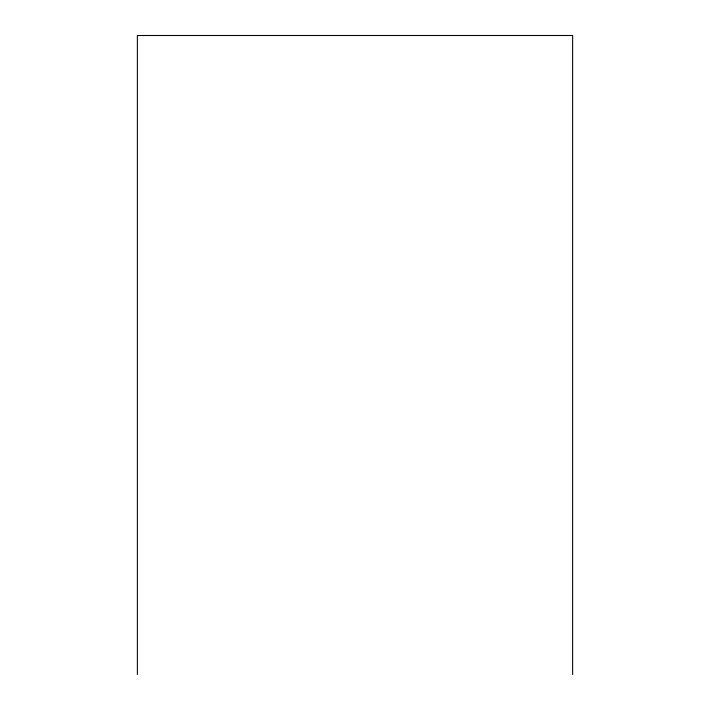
<?xml version="1.0" encoding="UTF-8"?>
<svg xmlns="http://www.w3.org/2000/svg" width="710" height="710" viewBox="0 0 710 710"><rect width="100%" height="100%" fill="white"/><g stroke="black" fill="none" stroke-linecap="round" stroke-linejoin="round"><path stroke-width="1.06" d="M572.633 674.5L572.633 35.5L137.367 35.5L137.367 674.5"/></g></svg>
